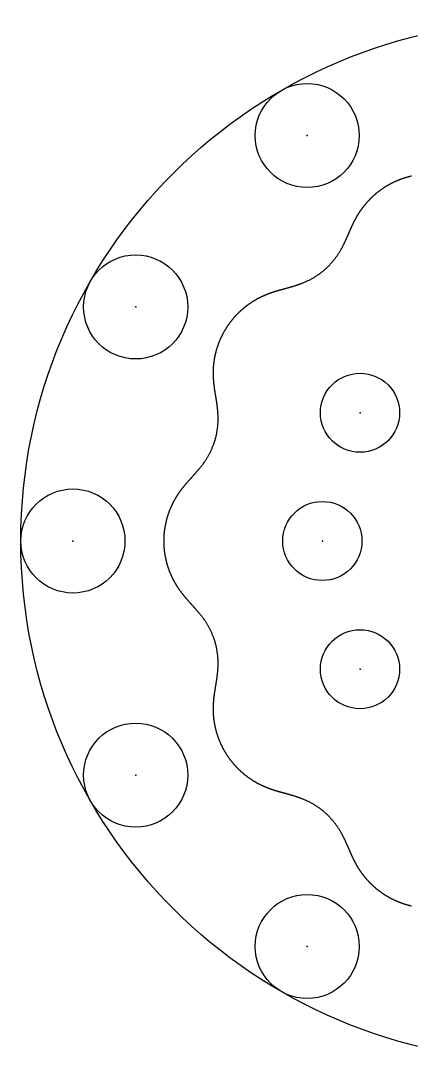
# Model space of a CAD drawing. Header units: metres. Extents: x -88 to 88, y -88 to 88.
# Drawn here: x -87.5 to -21.9, y -87.5 to 87.5 of the extents above; entities that cross this region are included whole.
import ezdxf

# ---------------------------------------------------------------- set-up
doc = ezdxf.new("R2010")
doc.units = ezdxf.units.M

msp = doc.modelspace()

# ---------------------------------------------------------------- linework, layer by layer
at = {"color": 1}
msp.add_lwpolyline([(-21.87, -61.42), (-21.93, -61.4), (-22, -61.38), (-22.07, -61.37), (-22.14, -61.35), (-22.2, -61.33), (-22.27, -61.32), (-22.34, -61.3), (-22.41, -61.28), (-22.47, -61.26), (-22.54, -61.24), (-22.61, -61.22), (-22.67, -61.2), (-22.74, -61.18), (-22.81, -61.16), (-22.88, -61.14), (-22.94, -61.12), (-23.01, -61.1), (-23.08, -61.08), (-23.14, -61.06), (-23.21, -61.03), (-23.28, -61.01), (-23.34, -60.99), (-23.41, -60.96), (-23.48, -60.94), (-23.54, -60.92), (-23.61, -60.89), (-23.68, -60.87), (-23.74, -60.84), (-23.81, -60.82), (-23.87, -60.79), (-23.94, -60.76), (-24, -60.74), (-24.07, -60.71), (-24.14, -60.68), (-24.2, -60.66), (-24.27, -60.63), (-24.33, -60.6), (-24.4, -60.57), (-24.46, -60.54), (-24.53, -60.51), (-24.59, -60.48), (-24.66, -60.45), (-24.72, -60.42), (-24.78, -60.39), (-24.85, -60.36), (-24.91, -60.33), (-24.97, -60.3), (-25.04, -60.27), (-25.1, -60.24), (-25.16, -60.2), (-25.23, -60.17), (-25.29, -60.14), (-25.35, -60.11), (-25.42, -60.07), (-25.48, -60.04), (-25.54, -60), (-25.6, -59.97), (-25.66, -59.93), (-25.72, -59.9), (-25.79, -59.86), (-25.85, -59.83), (-25.91, -59.79), (-25.97, -59.76), (-26.03, -59.72), (-26.09, -59.68), (-26.15, -59.65), (-26.21, -59.61), (-26.27, -59.57), (-26.33, -59.54), (-26.38, -59.5), (-26.44, -59.46), (-26.5, -59.42), (-26.56, -59.38), (-26.62, -59.34), (-26.67, -59.31), (-26.73, -59.27), (-26.79, -59.23), (-26.85, -59.19), (-26.9, -59.15), (-26.96, -59.11), (-27.01, -59.07), (-27.07, -59.03), (-27.13, -58.98), (-27.18, -58.94), (-27.24, -58.9), (-27.29, -58.86), (-27.35, -58.82), (-27.4, -58.78), (-27.45, -58.74), (-27.51, -58.69), (-27.56, -58.65), (-27.61, -58.61), (-27.67, -58.57), (-27.72, -58.52), (-27.77, -58.48), (-27.82, -58.44), (-27.87, -58.39), (-27.92, -58.35), (-27.97, -58.3), (-28.03, -58.26), (-28.08, -58.22), (-28.13, -58.17), (-28.17, -58.13), (-28.22, -58.08), (-28.27, -58.04), (-28.32, -57.99), (-28.37, -57.95), (-28.42, -57.9), (-28.47, -57.86), (-28.51, -57.81), (-28.56, -57.77), (-28.61, -57.72), (-28.65, -57.68), (-28.7, -57.63), (-28.75, -57.59), (-28.79, -57.54), (-28.84, -57.49), (-28.88, -57.45), (-28.93, -57.4), (-28.97, -57.35), (-29.01, -57.31), (-29.06, -57.26), (-29.1, -57.22), (-29.14, -57.17), (-29.19, -57.12), (-29.23, -57.07), (-29.27, -57.03), (-29.31, -56.98), (-29.35, -56.93), (-29.39, -56.89), (-29.43, -56.84), (-29.48, -56.79), (-29.52, -56.75), (-29.55, -56.7), (-29.59, -56.65), (-29.63, -56.6), (-29.67, -56.56), (-29.71, -56.51), (-29.75, -56.46), (-29.79, -56.41), (-29.82, -56.37), (-29.86, -56.32), (-29.9, -56.27), (-29.94, -56.22), (-29.97, -56.18), (-30.01, -56.13), (-30.04, -56.08), (-30.08, -56.03), (-30.11, -55.99), (-30.15, -55.94), (-30.18, -55.89), (-30.22, -55.84), (-30.25, -55.8), (-30.28, -55.75), (-30.32, -55.7), (-30.35, -55.65), (-30.38, -55.6), (-30.42, -55.56), (-30.45, -55.51), (-30.48, -55.46), (-30.51, -55.41), (-30.54, -55.37), (-30.58, -55.32), (-30.61, -55.27), (-30.64, -55.22), (-30.67, -55.18), (-30.7, -55.13), (-30.73, -55.08), (-30.76, -55.03), (-30.79, -54.99), (-30.82, -54.94), (-30.84, -54.89), (-30.87, -54.84), (-30.9, -54.8), (-30.93, -54.75), (-30.96, -54.7), (-30.98, -54.65), (-31.01, -54.61), (-31.04, -54.56), (-31.07, -54.51), (-31.09, -54.46), (-31.12, -54.42), (-31.15, -54.37), (-31.17, -54.32), (-31.2, -54.27), (-31.22, -54.23), (-31.25, -54.18), (-31.28, -54.13), (-31.3, -54.09), (-31.33, -54.04), (-31.35, -53.99), (-31.38, -53.94), (-31.4, -53.9), (-31.42, -53.85), (-31.45, -53.8), (-31.47, -53.75), (-31.5, -53.7), (-31.52, -53.66), (-31.54, -53.61), (-31.57, -53.56), (-31.59, -53.51), (-31.62, -53.47), (-31.64, -53.42), (-31.66, -53.37), (-31.69, -53.32), (-31.71, -53.27), (-31.73, -53.23), (-31.75, -53.18), (-31.78, -53.13), (-31.8, -53.08), (-31.82, -53.03), (-31.84, -52.98), (-31.87, -52.93), (-31.89, -52.88), (-31.91, -52.83), (-31.93, -52.78), (-31.96, -52.74), (-31.98, -52.69), (-32, -52.64), (-32.02, -52.59), (-32.05, -52.53), (-32.07, -52.48), (-32.09, -52.43), (-32.11, -52.38), (-32.14, -52.33), (-32.16, -52.28), (-32.18, -52.23), (-32.2, -52.17), (-32.23, -52.12), (-32.25, -52.07), (-32.27, -52.02), (-32.3, -51.96), (-32.32, -51.91), (-32.34, -51.85), (-32.37, -51.8), (-32.39, -51.74), (-32.42, -51.69), (-32.44, -51.63), (-32.46, -51.58), (-32.49, -51.52), (-32.51, -51.46), (-32.54, -51.4), (-32.56, -51.35), (-32.59, -51.29), (-32.62, -51.23), (-32.64, -51.17), (-32.67, -51.11), (-32.7, -51.05), (-32.72, -50.99), (-32.75, -50.92), (-32.78, -50.86), (-32.81, -50.8), (-32.84, -50.73), (-32.87, -50.67), (-32.9, -50.6), (-32.93, -50.54), (-32.96, -50.47), (-32.99, -50.4), (-33.02, -50.33), (-33.06, -50.26), (-33.09, -50.19), (-33.12, -50.12), (-33.16, -50.05), (-33.2, -49.98), (-33.23, -49.9), (-33.27, -49.83), (-33.31, -49.75), (-33.35, -49.68), (-33.39, -49.6), (-33.43, -49.52), (-33.47, -49.44), (-33.51, -49.36), (-33.56, -49.28), (-33.6, -49.2), (-33.65, -49.12), (-33.69, -49.04), (-33.74, -48.95), (-33.79, -48.87), (-33.84, -48.78), (-33.9, -48.69), (-33.95, -48.61), (-34, -48.52), (-34.06, -48.43), (-34.12, -48.34), (-34.18, -48.25), (-34.24, -48.16), (-34.3, -48.07), (-34.36, -47.97), (-34.43, -47.88), (-34.49, -47.79), (-34.56, -47.69), (-34.63, -47.6), (-34.7, -47.5), (-34.77, -47.41), (-34.85, -47.31), (-34.92, -47.22), (-35, -47.12), (-35.08, -47.03), (-35.16, -46.93), (-35.24, -46.84), (-35.33, -46.74), (-35.41, -46.65), (-35.5, -46.55), (-35.59, -46.46), (-35.68, -46.36), (-35.77, -46.27), (-35.86, -46.18), (-35.96, -46.08), (-36.05, -45.99), (-36.15, -45.9), (-36.25, -45.81), (-36.35, -45.72), (-36.45, -45.63), (-36.55, -45.55), (-36.65, -45.46), (-36.75, -45.38), (-36.85, -45.3), (-36.96, -45.21), (-37.06, -45.13), (-37.17, -45.05), (-37.27, -44.98), (-37.38, -44.9), (-37.49, -44.83), (-37.59, -44.75), (-37.7, -44.68), (-37.8, -44.61), (-37.91, -44.54), (-38.02, -44.48), (-38.12, -44.41), (-38.23, -44.35), (-38.33, -44.29), (-38.44, -44.22), (-38.54, -44.17), (-38.65, -44.11), (-38.75, -44.05), (-38.85, -44), (-38.96, -43.95), (-39.06, -43.89), (-39.16, -43.84), (-39.26, -43.8), (-39.36, -43.75), (-39.46, -43.7), (-39.55, -43.66), (-39.65, -43.61), (-39.74, -43.57), (-39.84, -43.53), (-39.93, -43.49), (-40.03, -43.45), (-40.12, -43.42), (-40.21, -43.38), (-40.3, -43.35), (-40.38, -43.31), (-40.47, -43.28), (-40.56, -43.25), (-40.64, -43.21), (-40.73, -43.18), (-40.81, -43.15), (-40.89, -43.13), (-40.97, -43.1), (-41.05, -43.07), (-41.13, -43.04), (-41.21, -43.02), (-41.29, -42.99), (-41.37, -42.97), (-41.44, -42.94), (-41.52, -42.92), (-41.59, -42.9), (-41.66, -42.87), (-41.73, -42.85), (-41.81, -42.83), (-41.88, -42.81), (-41.95, -42.79), (-42.01, -42.77), (-42.08, -42.75), (-42.15, -42.73), (-42.22, -42.71), (-42.28, -42.69), (-42.35, -42.67), (-42.41, -42.66), (-42.48, -42.64), (-42.54, -42.62), (-42.6, -42.6), (-42.66, -42.58), (-42.72, -42.57), (-42.79, -42.55), (-42.85, -42.53), (-42.91, -42.52), (-42.97, -42.5), (-43.02, -42.49), (-43.08, -42.47), (-43.14, -42.45), (-43.2, -42.44), (-43.26, -42.42), (-43.31, -42.41), (-43.37, -42.39), (-43.42, -42.38), (-43.48, -42.36), (-43.54, -42.35), (-43.59, -42.33), (-43.65, -42.32), (-43.7, -42.3), (-43.75, -42.29), (-43.81, -42.27), (-43.86, -42.26), (-43.92, -42.24), (-43.97, -42.23), (-44.02, -42.21), (-44.07, -42.2), (-44.13, -42.18), (-44.18, -42.17), (-44.23, -42.15), (-44.28, -42.14), (-44.34, -42.12), (-44.39, -42.1), (-44.44, -42.09), (-44.49, -42.07), (-44.54, -42.06), (-44.59, -42.04), (-44.64, -42.03), (-44.7, -42.01), (-44.75, -42), (-44.8, -41.98), (-44.85, -41.96), (-44.9, -41.95), (-44.95, -41.93), (-45, -41.91), (-45.05, -41.9), (-45.1, -41.88), (-45.15, -41.86), (-45.2, -41.85), (-45.25, -41.83), (-45.3, -41.81), (-45.35, -41.8), (-45.41, -41.78), (-45.46, -41.76), (-45.51, -41.74), (-45.56, -41.72), (-45.61, -41.71), (-45.66, -41.69), (-45.71, -41.67), (-45.76, -41.65), (-45.81, -41.63), (-45.86, -41.61), (-45.91, -41.59), (-45.96, -41.57), (-46.01, -41.55), (-46.06, -41.53), (-46.11, -41.51), (-46.16, -41.49), (-46.22, -41.47), (-46.27, -41.45), (-46.32, -41.43), (-46.37, -41.41), (-46.42, -41.39), (-46.47, -41.37), (-46.52, -41.34), (-46.57, -41.32), (-46.62, -41.3), (-46.68, -41.28), (-46.73, -41.25), (-46.78, -41.23), (-46.83, -41.21), (-46.88, -41.18), (-46.93, -41.16), (-46.98, -41.14), (-47.04, -41.11), (-47.09, -41.09), (-47.14, -41.06), (-47.19, -41.04), (-47.24, -41.01), (-47.29, -40.98), (-47.35, -40.96), (-47.4, -40.93), (-47.45, -40.9), (-47.5, -40.88), (-47.55, -40.85), (-47.61, -40.82), (-47.66, -40.79), (-47.71, -40.77), (-47.76, -40.74), (-47.82, -40.71), (-47.87, -40.68), (-47.92, -40.65), (-47.97, -40.62), (-48.02, -40.59), (-48.08, -40.56), (-48.13, -40.53), (-48.18, -40.5), (-48.23, -40.47), (-48.29, -40.44), (-48.34, -40.4), (-48.39, -40.37), (-48.44, -40.34), (-48.5, -40.31), (-48.55, -40.27), (-48.6, -40.24), (-48.65, -40.21), (-48.71, -40.17), (-48.76, -40.14), (-48.81, -40.1), (-48.86, -40.07), (-48.92, -40.03), (-48.97, -40), (-49.02, -39.96), (-49.07, -39.92), (-49.12, -39.89), (-49.18, -39.85), (-49.23, -39.81), (-49.28, -39.78), (-49.33, -39.74), (-49.38, -39.7), (-49.44, -39.66), (-49.49, -39.62), (-49.54, -39.58), (-49.59, -39.54), (-49.64, -39.5), (-49.7, -39.46), (-49.75, -39.42), (-49.8, -39.38), (-49.85, -39.34), (-49.9, -39.3), (-49.95, -39.26), (-50, -39.21), (-50.05, -39.17), (-50.11, -39.13), (-50.16, -39.08), (-50.21, -39.04), (-50.26, -39), (-50.31, -38.95), (-50.36, -38.91), (-50.41, -38.86), (-50.46, -38.82), (-50.51, -38.77), (-50.56, -38.73), (-50.61, -38.68), (-50.66, -38.63), (-50.71, -38.59), (-50.76, -38.54), (-50.81, -38.49), (-50.86, -38.44), (-50.9, -38.4), (-50.95, -38.35), (-51, -38.3), (-51.05, -38.25), (-51.1, -38.2), (-51.15, -38.15), (-51.19, -38.1), (-51.24, -38.05), (-51.29, -38), (-51.34, -37.95), (-51.38, -37.9), (-51.43, -37.85), (-51.48, -37.8), (-51.52, -37.74), (-51.57, -37.69), (-51.62, -37.64), (-51.66, -37.59), (-51.71, -37.53), (-51.75, -37.48), (-51.8, -37.43), (-51.84, -37.37), (-51.89, -37.32), (-51.93, -37.26), (-51.98, -37.21), (-52.02, -37.15), (-52.06, -37.1), (-52.11, -37.04), (-52.15, -36.99), (-52.19, -36.93), (-52.24, -36.88), (-52.28, -36.82), (-52.32, -36.76), (-52.36, -36.71), (-52.41, -36.65), (-52.45, -36.59), (-52.49, -36.53), (-52.53, -36.48), (-52.57, -36.42), (-52.61, -36.36), (-52.65, -36.3), (-52.69, -36.24), (-52.73, -36.18), (-52.77, -36.12), (-52.81, -36.06), (-52.85, -36.01), (-52.89, -35.95), (-52.93, -35.89), (-52.96, -35.83), (-53, -35.77), (-53.04, -35.71), (-53.07, -35.64), (-53.11, -35.58), (-53.15, -35.52), (-53.18, -35.46), (-53.22, -35.4), (-53.25, -35.34), (-53.29, -35.28), (-53.32, -35.22), (-53.36, -35.15), (-53.39, -35.09), (-53.43, -35.03), (-53.46, -34.97), (-53.49, -34.91), (-53.53, -34.84), (-53.56, -34.78), (-53.59, -34.72), (-53.62, -34.65), (-53.65, -34.59), (-53.69, -34.53), (-53.72, -34.47), (-53.75, -34.4), (-53.78, -34.34), (-53.81, -34.28), (-53.84, -34.21), (-53.87, -34.15), (-53.89, -34.08), (-53.92, -34.02), (-53.95, -33.96), (-53.98, -33.89), (-54.01, -33.83), (-54.03, -33.77), (-54.06, -33.7), (-54.09, -33.64), (-54.11, -33.57), (-54.14, -33.51), (-54.16, -33.44), (-54.19, -33.38), (-54.21, -33.32), (-54.24, -33.25), (-54.26, -33.19), (-54.29, -33.12), (-54.31, -33.06), (-54.33, -32.99), (-54.35, -32.93), (-54.38, -32.86), (-54.4, -32.8), (-54.42, -32.74), (-54.44, -32.67), (-54.46, -32.61), (-54.48, -32.54), (-54.5, -32.48), (-54.52, -32.41), (-54.54, -32.35), (-54.56, -32.29), (-54.58, -32.22), (-54.6, -32.16), (-54.62, -32.09), (-54.64, -32.03), (-54.65, -31.96), (-54.67, -31.9), (-54.69, -31.84), (-54.7, -31.77), (-54.72, -31.71), (-54.74, -31.64), (-54.75, -31.58), (-54.77, -31.52), (-54.78, -31.45), (-54.8, -31.39), (-54.81, -31.33), (-54.82, -31.26), (-54.84, -31.2), (-54.85, -31.14), (-54.86, -31.07), (-54.88, -31.01), (-54.89, -30.95), (-54.9, -30.88), (-54.91, -30.82), (-54.92, -30.76), (-54.93, -30.7), (-54.94, -30.63), (-54.95, -30.57), (-54.96, -30.51), (-54.97, -30.45), (-54.98, -30.39), (-54.99, -30.32), (-55, -30.26), (-55.01, -30.2), (-55.02, -30.14), (-55.03, -30.08), (-55.03, -30.02), (-55.04, -29.96), (-55.05, -29.9), (-55.06, -29.83), (-55.06, -29.77), (-55.07, -29.71), (-55.07, -29.65), (-55.08, -29.59), (-55.09, -29.53), (-55.09, -29.47), (-55.1, -29.41), (-55.1, -29.35), (-55.1, -29.29), (-55.11, -29.24), (-55.11, -29.18), (-55.12, -29.12), (-55.12, -29.06), (-55.12, -29), (-55.13, -28.94), (-55.13, -28.88), (-55.13, -28.82), (-55.13, -28.77), (-55.13, -28.71), (-55.14, -28.65), (-55.14, -28.59), (-55.14, -28.54), (-55.14, -28.48), (-55.14, -28.42), (-55.14, -28.36), (-55.14, -28.31), (-55.14, -28.25), (-55.14, -28.19), (-55.14, -28.14), (-55.14, -28.08), (-55.14, -28.03), (-55.14, -27.97), (-55.14, -27.91), (-55.14, -27.86), (-55.14, -27.8), (-55.13, -27.75), (-55.13, -27.69), (-55.13, -27.64), (-55.13, -27.58), (-55.12, -27.53), (-55.12, -27.47), (-55.12, -27.42), (-55.12, -27.36), (-55.11, -27.31), (-55.11, -27.26), (-55.11, -27.2), (-55.1, -27.15), (-55.1, -27.09), (-55.09, -27.04), (-55.09, -26.99), (-55.09, -26.93), (-55.08, -26.88), (-55.08, -26.83), (-55.07, -26.77), (-55.07, -26.72), (-55.06, -26.67), (-55.06, -26.61), (-55.05, -26.56), (-55.05, -26.51), (-55.04, -26.45), (-55.04, -26.4), (-55.03, -26.35), (-55.02, -26.3), (-55.02, -26.24), (-55.01, -26.19), (-55, -26.14), (-55, -26.08), (-54.99, -26.03), (-54.98, -25.98), (-54.98, -25.92), (-54.97, -25.87), (-54.96, -25.82), (-54.96, -25.76), (-54.95, -25.71), (-54.94, -25.66), (-54.93, -25.6), (-54.93, -25.55), (-54.92, -25.5), (-54.91, -25.44), (-54.9, -25.39), (-54.89, -25.34), (-54.89, -25.28), (-54.88, -25.23), (-54.87, -25.17), (-54.86, -25.12), (-54.85, -25.06), (-54.84, -25.01), (-54.83, -24.95), (-54.82, -24.89), (-54.82, -24.84), (-54.81, -24.78), (-54.8, -24.73), (-54.79, -24.67), (-54.78, -24.61), (-54.77, -24.55), (-54.76, -24.49), (-54.75, -24.44), (-54.74, -24.38), (-54.73, -24.32), (-54.72, -24.26), (-54.71, -24.2), (-54.7, -24.14), (-54.69, -24.07), (-54.68, -24.01), (-54.67, -23.95), (-54.66, -23.89), (-54.65, -23.82), (-54.64, -23.76), (-54.63, -23.69), (-54.62, -23.63), (-54.61, -23.56), (-54.6, -23.49), (-54.59, -23.43), (-54.58, -23.36), (-54.57, -23.29), (-54.56, -23.22), (-54.55, -23.15), (-54.54, -23.07), (-54.53, -23), (-54.52, -22.93), (-54.51, -22.85), (-54.5, -22.78), (-54.49, -22.7), (-54.48, -22.62), (-54.47, -22.54), (-54.46, -22.46), (-54.45, -22.38), (-54.44, -22.3), (-54.43, -22.21), (-54.43, -22.13), (-54.42, -22.04), (-54.41, -21.96), (-54.4, -21.87), (-54.4, -21.78), (-54.39, -21.69), (-54.38, -21.59), (-54.38, -21.5), (-54.37, -21.41), (-54.37, -21.31), (-54.36, -21.21), (-54.36, -21.11), (-54.35, -21.01), (-54.35, -20.91), (-54.35, -20.81), (-54.35, -20.7), (-54.35, -20.59), (-54.35, -20.49), (-54.35, -20.38), (-54.35, -20.27), (-54.35, -20.16), (-54.36, -20.04), (-54.36, -19.93), (-54.37, -19.81), (-54.38, -19.7), (-54.39, -19.58), (-54.39, -19.46), (-54.41, -19.34), (-54.42, -19.22), (-54.43, -19.1), (-54.44, -18.97), (-54.46, -18.85), (-54.48, -18.73), (-54.5, -18.6), (-54.52, -18.47), (-54.54, -18.35), (-54.56, -18.22), (-54.58, -18.09), (-54.61, -17.97), (-54.64, -17.84), (-54.67, -17.71), (-54.7, -17.58), (-54.73, -17.45), (-54.76, -17.32), (-54.8, -17.19), (-54.83, -17.07), (-54.87, -16.94), (-54.91, -16.81), (-54.95, -16.69), (-54.99, -16.56), (-55.03, -16.43), (-55.08, -16.31), (-55.12, -16.19), (-55.17, -16.06), (-55.22, -15.94), (-55.27, -15.82), (-55.32, -15.7), (-55.37, -15.58), (-55.42, -15.47), (-55.47, -15.35), (-55.52, -15.24), (-55.58, -15.13), (-55.63, -15.01), (-55.69, -14.9), (-55.74, -14.8), (-55.8, -14.69), (-55.85, -14.58), (-55.91, -14.48), (-55.97, -14.38), (-56.02, -14.28), (-56.08, -14.18), (-56.14, -14.08), (-56.2, -13.99), (-56.26, -13.89), (-56.31, -13.8), (-56.37, -13.71), (-56.43, -13.62), (-56.49, -13.54), (-56.54, -13.45), (-56.6, -13.37), (-56.66, -13.28), (-56.72, -13.2), (-56.77, -13.12), (-56.83, -13.04), (-56.88, -12.97), (-56.94, -12.89), (-57, -12.82), (-57.05, -12.74), (-57.1, -12.67), (-57.16, -12.6), (-57.21, -12.53), (-57.27, -12.46), (-57.32, -12.4), (-57.37, -12.33), (-57.42, -12.27), (-57.47, -12.2), (-57.53, -12.14), (-57.58, -12.08), (-57.63, -12.02), (-57.68, -11.96), (-57.73, -11.9), (-57.77, -11.84), (-57.82, -11.79), (-57.87, -11.73), (-57.92, -11.68), (-57.96, -11.62), (-58.01, -11.57), (-58.06, -11.51), (-58.1, -11.46), (-58.15, -11.41), (-58.19, -11.36), (-58.24, -11.31), (-58.28, -11.26), (-58.33, -11.21), (-58.37, -11.16), (-58.41, -11.11), (-58.46, -11.07), (-58.5, -11.02), (-58.54, -10.97), (-58.58, -10.93), (-58.62, -10.88), (-58.66, -10.83), (-58.7, -10.79), (-58.74, -10.74), (-58.78, -10.7), (-58.82, -10.66), (-58.86, -10.61), (-58.9, -10.57), (-58.94, -10.53), (-58.98, -10.48), (-59.02, -10.44), (-59.06, -10.4), (-59.1, -10.36), (-59.13, -10.31), (-59.17, -10.27), (-59.21, -10.23), (-59.25, -10.19), (-59.28, -10.15), (-59.32, -10.1), (-59.36, -10.06), (-59.39, -10.02), (-59.43, -9.98), (-59.46, -9.94), (-59.5, -9.9), (-59.53, -9.86), (-59.57, -9.82), (-59.61, -9.78), (-59.64, -9.73), (-59.68, -9.69), (-59.71, -9.65), (-59.75, -9.61), (-59.78, -9.57), (-59.81, -9.53), (-59.85, -9.49), (-59.88, -9.45), (-59.92, -9.41), (-59.95, -9.37), (-59.99, -9.33), (-60.02, -9.28), (-60.05, -9.24), (-60.09, -9.2), (-60.12, -9.16), (-60.15, -9.12), (-60.19, -9.08), (-60.22, -9.04), (-60.25, -8.99), (-60.29, -8.95), (-60.32, -8.91), (-60.35, -8.87), (-60.39, -8.82), (-60.42, -8.78), (-60.45, -8.74), (-60.48, -8.7), (-60.52, -8.65), (-60.55, -8.61), (-60.58, -8.57), (-60.61, -8.52), (-60.64, -8.48), (-60.68, -8.43), (-60.71, -8.39), (-60.74, -8.35), (-60.77, -8.3), (-60.8, -8.26), (-60.84, -8.21), (-60.87, -8.17), (-60.9, -8.12), (-60.93, -8.08), (-60.96, -8.03), (-60.99, -7.98), (-61.02, -7.94), (-61.05, -7.89), (-61.08, -7.84), (-61.12, -7.8), (-61.15, -7.75), (-61.18, -7.7), (-61.21, -7.65), (-61.24, -7.61), (-61.27, -7.56), (-61.3, -7.51), (-61.33, -7.46), (-61.36, -7.41), (-61.39, -7.36), (-61.42, -7.31), (-61.45, -7.26), (-61.48, -7.21), (-61.51, -7.16), (-61.54, -7.11), (-61.57, -7.06), (-61.59, -7.01), (-61.62, -6.96), (-61.65, -6.91), (-61.68, -6.86), (-61.71, -6.8), (-61.74, -6.75), (-61.77, -6.7), (-61.79, -6.65), (-61.82, -6.59), (-61.85, -6.54), (-61.88, -6.49), (-61.91, -6.43), (-61.93, -6.38), (-61.96, -6.32), (-61.99, -6.27), (-62.01, -6.21), (-62.04, -6.16), (-62.07, -6.1), (-62.09, -6.05), (-62.12, -5.99), (-62.15, -5.93), (-62.17, -5.88), (-62.2, -5.82), (-62.22, -5.76), (-62.25, -5.71), (-62.27, -5.65), (-62.3, -5.59), (-62.32, -5.53), (-62.35, -5.47), (-62.37, -5.41), (-62.4, -5.36), (-62.42, -5.3), (-62.44, -5.24), (-62.47, -5.18), (-62.49, -5.12), (-62.51, -5.06), (-62.54, -5), (-62.56, -4.94), (-62.58, -4.87), (-62.6, -4.81), (-62.63, -4.75), (-62.65, -4.69), (-62.67, -4.63), (-62.69, -4.57), (-62.71, -4.5), (-62.73, -4.44), (-62.75, -4.38), (-62.77, -4.31), (-62.79, -4.25), (-62.81, -4.19), (-62.83, -4.12), (-62.85, -4.06), (-62.87, -3.99), (-62.89, -3.93), (-62.91, -3.87), (-62.92, -3.8), (-62.94, -3.74), (-62.96, -3.67), (-62.98, -3.6), (-62.99, -3.54), (-63.01, -3.47), (-63.03, -3.41), (-63.04, -3.34), (-63.06, -3.27), (-63.07, -3.21), (-63.09, -3.14), (-63.1, -3.07), (-63.12, -3.01), (-63.13, -2.94), (-63.15, -2.87), (-63.16, -2.8), (-63.17, -2.74), (-63.19, -2.67), (-63.2, -2.6), (-63.21, -2.53), (-63.22, -2.46), (-63.24, -2.39), (-63.25, -2.33), (-63.26, -2.26), (-63.27, -2.19), (-63.28, -2.12), (-63.29, -2.05), (-63.3, -1.98), (-63.31, -1.91), (-63.32, -1.84), (-63.33, -1.77), (-63.34, -1.7), (-63.34, -1.63), (-63.35, -1.56), (-63.36, -1.49), (-63.37, -1.42), (-63.37, -1.35), (-63.38, -1.28), (-63.39, -1.21), (-63.39, -1.14), (-63.4, -1.07), (-63.4, -1), (-63.41, -0.93), (-63.41, -0.86), (-63.42, -0.79), (-63.42, -0.72), (-63.42, -0.65), (-63.43, -0.58), (-63.43, -0.51), (-63.43, -0.43), (-63.43, -0.36), (-63.43, -0.29), (-63.44, -0.22), (-63.44, -0.15), (-63.44, -0.08), (-63.44, -0.01), (-63.44, 0.08), (-63.44, 0.15), (-63.44, 0.22), (-63.43, 0.29), (-63.43, 0.36), (-63.43, 0.43), (-63.43, 0.51), (-63.43, 0.58), (-63.42, 0.65), (-63.42, 0.72), (-63.42, 0.79), (-63.41, 0.86), (-63.41, 0.93), (-63.4, 1), (-63.4, 1.07), (-63.39, 1.14), (-63.39, 1.21), (-63.38, 1.28), (-63.37, 1.35), (-63.37, 1.42), (-63.36, 1.49), (-63.35, 1.56), (-63.34, 1.63), (-63.34, 1.7), (-63.33, 1.77), (-63.32, 1.84), (-63.31, 1.91), (-63.3, 1.98), (-63.29, 2.05), (-63.28, 2.12), (-63.27, 2.19), (-63.26, 2.26), (-63.25, 2.33), (-63.24, 2.39), (-63.22, 2.46), (-63.21, 2.53), (-63.2, 2.6), (-63.19, 2.67), (-63.17, 2.74), (-63.16, 2.8), (-63.15, 2.87), (-63.13, 2.94), (-63.12, 3.01), (-63.1, 3.07), (-63.09, 3.14), (-63.07, 3.21), (-63.06, 3.27), (-63.04, 3.34), (-63.03, 3.41), (-63.01, 3.47), (-62.99, 3.54), (-62.98, 3.6), (-62.96, 3.67), (-62.94, 3.74), (-62.92, 3.8), (-62.91, 3.87), (-62.89, 3.93), (-62.87, 3.99), (-62.85, 4.06), (-62.83, 4.12), (-62.81, 4.19), (-62.79, 4.25), (-62.77, 4.31), (-62.75, 4.38), (-62.73, 4.44), (-62.71, 4.5), (-62.69, 4.57), (-62.67, 4.63), (-62.65, 4.69), (-62.63, 4.75), (-62.6, 4.81), (-62.58, 4.87), (-62.56, 4.94), (-62.54, 5), (-62.51, 5.06), (-62.49, 5.12), (-62.47, 5.18), (-62.44, 5.24), (-62.42, 5.3), (-62.4, 5.36), (-62.37, 5.41), (-62.35, 5.47), (-62.32, 5.53), (-62.3, 5.59), (-62.27, 5.65), (-62.25, 5.71), (-62.22, 5.76), (-62.2, 5.82), (-62.17, 5.88), (-62.15, 5.93), (-62.12, 5.99), (-62.09, 6.05), (-62.07, 6.1), (-62.04, 6.16), (-62.01, 6.21), (-61.99, 6.27), (-61.96, 6.32), (-61.93, 6.38), (-61.91, 6.43), (-61.88, 6.49), (-61.85, 6.54), (-61.82, 6.59), (-61.79, 6.65), (-61.77, 6.7), (-61.74, 6.75), (-61.71, 6.8), (-61.68, 6.86), (-61.65, 6.91), (-61.62, 6.96), (-61.59, 7.01), (-61.57, 7.06), (-61.54, 7.11), (-61.51, 7.16), (-61.48, 7.21), (-61.45, 7.26), (-61.42, 7.31), (-61.39, 7.36), (-61.36, 7.41), (-61.33, 7.46), (-61.3, 7.51), (-61.27, 7.56), (-61.24, 7.61), (-61.21, 7.65), (-61.18, 7.7), (-61.15, 7.75), (-61.12, 7.8), (-61.08, 7.84), (-61.05, 7.89), (-61.02, 7.94), (-60.99, 7.98), (-60.96, 8.03), (-60.93, 8.08), (-60.9, 8.12), (-60.87, 8.17), (-60.84, 8.21), (-60.8, 8.26), (-60.77, 8.3), (-60.74, 8.35), (-60.71, 8.39), (-60.68, 8.43), (-60.64, 8.48), (-60.61, 8.52), (-60.58, 8.57), (-60.55, 8.61), (-60.52, 8.65), (-60.48, 8.7), (-60.45, 8.74), (-60.42, 8.78), (-60.39, 8.82), (-60.35, 8.87), (-60.32, 8.91), (-60.29, 8.95), (-60.25, 8.99), (-60.22, 9.04), (-60.19, 9.08), (-60.15, 9.12), (-60.12, 9.16), (-60.09, 9.2), (-60.05, 9.24), (-60.02, 9.28), (-59.99, 9.33), (-59.95, 9.37), (-59.92, 9.41), (-59.88, 9.45), (-59.85, 9.49), (-59.81, 9.53), (-59.78, 9.57), (-59.75, 9.61), (-59.71, 9.65), (-59.68, 9.69), (-59.64, 9.73), (-59.61, 9.78), (-59.57, 9.82), (-59.53, 9.86), (-59.5, 9.9), (-59.46, 9.94), (-59.43, 9.98), (-59.39, 10.02), (-59.36, 10.06), (-59.32, 10.1), (-59.28, 10.15), (-59.25, 10.19), (-59.21, 10.23), (-59.17, 10.27), (-59.13, 10.31), (-59.1, 10.36), (-59.06, 10.4), (-59.02, 10.44), (-58.98, 10.48), (-58.94, 10.53), (-58.9, 10.57), (-58.86, 10.61), (-58.82, 10.66), (-58.78, 10.7), (-58.74, 10.74), (-58.7, 10.79), (-58.66, 10.83), (-58.62, 10.88), (-58.58, 10.93), (-58.54, 10.97), (-58.5, 11.02), (-58.46, 11.07), (-58.41, 11.11), (-58.37, 11.16), (-58.33, 11.21), (-58.28, 11.26), (-58.24, 11.31), (-58.19, 11.36), (-58.15, 11.41), (-58.1, 11.46), (-58.06, 11.51), (-58.01, 11.57), (-57.96, 11.62), (-57.92, 11.68), (-57.87, 11.73), (-57.82, 11.79), (-57.77, 11.84), (-57.73, 11.9), (-57.68, 11.96), (-57.63, 12.02), (-57.58, 12.08), (-57.53, 12.14), (-57.47, 12.2), (-57.42, 12.27), (-57.37, 12.33), (-57.32, 12.4), (-57.27, 12.46), (-57.21, 12.53), (-57.16, 12.6), (-57.1, 12.67), (-57.05, 12.74), (-57, 12.82), (-56.94, 12.89), (-56.88, 12.97), (-56.83, 13.04), (-56.77, 13.12), (-56.72, 13.2), (-56.66, 13.28), (-56.6, 13.37), (-56.54, 13.45), (-56.49, 13.54), (-56.43, 13.62), (-56.37, 13.71), (-56.31, 13.8), (-56.26, 13.89), (-56.2, 13.99), (-56.14, 14.08), (-56.08, 14.18), (-56.02, 14.28), (-55.97, 14.38), (-55.91, 14.48), (-55.85, 14.58), (-55.8, 14.69), (-55.74, 14.8), (-55.69, 14.9), (-55.63, 15.01), (-55.58, 15.13), (-55.52, 15.24), (-55.47, 15.35), (-55.42, 15.47), (-55.37, 15.58), (-55.32, 15.7), (-55.27, 15.82), (-55.22, 15.94), (-55.17, 16.06), (-55.12, 16.19), (-55.08, 16.31), (-55.03, 16.43), (-54.99, 16.56), (-54.95, 16.69), (-54.91, 16.81), (-54.87, 16.94), (-54.83, 17.07), (-54.8, 17.19), (-54.76, 17.32), (-54.73, 17.45), (-54.7, 17.58), (-54.67, 17.71), (-54.64, 17.84), (-54.61, 17.97), (-54.58, 18.09), (-54.56, 18.22), (-54.54, 18.35), (-54.52, 18.47), (-54.5, 18.6), (-54.48, 18.73), (-54.46, 18.85), (-54.44, 18.97), (-54.43, 19.1), (-54.42, 19.22), (-54.41, 19.34), (-54.39, 19.46), (-54.39, 19.58), (-54.38, 19.7), (-54.37, 19.81), (-54.36, 19.93), (-54.36, 20.04), (-54.35, 20.16), (-54.35, 20.27), (-54.35, 20.38), (-54.35, 20.49), (-54.35, 20.59), (-54.35, 20.7), (-54.35, 20.81), (-54.35, 20.91), (-54.35, 21.01), (-54.36, 21.11), (-54.36, 21.21), (-54.37, 21.31), (-54.37, 21.41), (-54.38, 21.5), (-54.38, 21.59), (-54.39, 21.69), (-54.4, 21.78), (-54.4, 21.87), (-54.41, 21.96), (-54.42, 22.04), (-54.43, 22.13), (-54.43, 22.21), (-54.44, 22.3), (-54.45, 22.38), (-54.46, 22.46), (-54.47, 22.54), (-54.48, 22.62), (-54.49, 22.7), (-54.5, 22.78), (-54.51, 22.85), (-54.52, 22.93), (-54.53, 23), (-54.54, 23.07), (-54.55, 23.15), (-54.56, 23.22), (-54.57, 23.29), (-54.58, 23.36), (-54.59, 23.43), (-54.6, 23.49), (-54.61, 23.56), (-54.62, 23.63), (-54.63, 23.69), (-54.64, 23.76), (-54.65, 23.82), (-54.66, 23.89), (-54.67, 23.95), (-54.68, 24.01), (-54.69, 24.07), (-54.7, 24.14), (-54.71, 24.2), (-54.72, 24.26), (-54.73, 24.32), (-54.74, 24.38), (-54.75, 24.44), (-54.76, 24.49), (-54.77, 24.55), (-54.78, 24.61), (-54.79, 24.67), (-54.8, 24.73), (-54.81, 24.78), (-54.82, 24.84), (-54.82, 24.89), (-54.83, 24.95), (-54.84, 25.01), (-54.85, 25.06), (-54.86, 25.12), (-54.87, 25.17), (-54.88, 25.23), (-54.89, 25.28), (-54.89, 25.34), (-54.9, 25.39), (-54.91, 25.44), (-54.92, 25.5), (-54.93, 25.55), (-54.93, 25.6), (-54.94, 25.66), (-54.95, 25.71), (-54.96, 25.76), (-54.96, 25.82), (-54.97, 25.87), (-54.98, 25.92), (-54.98, 25.98), (-54.99, 26.03), (-55, 26.08), (-55, 26.14), (-55.01, 26.19), (-55.02, 26.24), (-55.02, 26.3), (-55.03, 26.35), (-55.04, 26.4), (-55.04, 26.45), (-55.05, 26.51), (-55.05, 26.56), (-55.06, 26.61), (-55.06, 26.67), (-55.07, 26.72), (-55.07, 26.77), (-55.08, 26.83), (-55.08, 26.88), (-55.09, 26.93), (-55.09, 26.99), (-55.09, 27.04), (-55.1, 27.09), (-55.1, 27.15), (-55.11, 27.2), (-55.11, 27.26), (-55.11, 27.31), (-55.12, 27.36), (-55.12, 27.42), (-55.12, 27.47), (-55.12, 27.53), (-55.13, 27.58), (-55.13, 27.64), (-55.13, 27.69), (-55.13, 27.75), (-55.14, 27.8), (-55.14, 27.86), (-55.14, 27.91), (-55.14, 27.97), (-55.14, 28.03), (-55.14, 28.08), (-55.14, 28.14), (-55.14, 28.19), (-55.14, 28.25), (-55.14, 28.31), (-55.14, 28.36), (-55.14, 28.42), (-55.14, 28.48), (-55.14, 28.54), (-55.14, 28.59), (-55.14, 28.65), (-55.13, 28.71), (-55.13, 28.77), (-55.13, 28.82), (-55.13, 28.88), (-55.13, 28.94), (-55.12, 29), (-55.12, 29.06), (-55.12, 29.12), (-55.11, 29.18), (-55.11, 29.24), (-55.1, 29.29), (-55.1, 29.35), (-55.1, 29.41), (-55.09, 29.47), (-55.09, 29.53), (-55.08, 29.59), (-55.07, 29.65), (-55.07, 29.71), (-55.06, 29.77), (-55.06, 29.83), (-55.05, 29.9), (-55.04, 29.96), (-55.03, 30.02), (-55.03, 30.08), (-55.02, 30.14), (-55.01, 30.2), (-55, 30.26), (-54.99, 30.32), (-54.98, 30.39), (-54.97, 30.45), (-54.96, 30.51), (-54.95, 30.57), (-54.94, 30.63), (-54.93, 30.7), (-54.92, 30.76), (-54.91, 30.82), (-54.9, 30.88), (-54.89, 30.95), (-54.88, 31.01), (-54.86, 31.07), (-54.85, 31.14), (-54.84, 31.2), (-54.82, 31.26), (-54.81, 31.33), (-54.8, 31.39), (-54.78, 31.45), (-54.77, 31.52), (-54.75, 31.58), (-54.74, 31.64), (-54.72, 31.71), (-54.7, 31.77), (-54.69, 31.84), (-54.67, 31.9), (-54.65, 31.96), (-54.64, 32.03), (-54.62, 32.09), (-54.6, 32.16), (-54.58, 32.22), (-54.56, 32.29), (-54.54, 32.35), (-54.52, 32.41), (-54.5, 32.48), (-54.48, 32.54), (-54.46, 32.61), (-54.44, 32.67), (-54.42, 32.74), (-54.4, 32.8), (-54.38, 32.86), (-54.35, 32.93), (-54.33, 32.99), (-54.31, 33.06), (-54.29, 33.12), (-54.26, 33.19), (-54.24, 33.25), (-54.21, 33.32), (-54.19, 33.38), (-54.16, 33.44), (-54.14, 33.51), (-54.11, 33.57), (-54.09, 33.64), (-54.06, 33.7), (-54.03, 33.77), (-54.01, 33.83), (-53.98, 33.89), (-53.95, 33.96), (-53.92, 34.02), (-53.89, 34.08), (-53.87, 34.15), (-53.84, 34.21), (-53.81, 34.28), (-53.78, 34.34), (-53.75, 34.4), (-53.72, 34.47), (-53.69, 34.53), (-53.65, 34.59), (-53.62, 34.65), (-53.59, 34.72), (-53.56, 34.78), (-53.53, 34.84), (-53.49, 34.91), (-53.46, 34.97), (-53.43, 35.03), (-53.39, 35.09), (-53.36, 35.15), (-53.32, 35.22), (-53.29, 35.28), (-53.25, 35.34), (-53.22, 35.4), (-53.18, 35.46), (-53.15, 35.52), (-53.11, 35.58), (-53.07, 35.64), (-53.04, 35.71), (-53, 35.77), (-52.96, 35.83), (-52.93, 35.89), (-52.89, 35.95), (-52.85, 36.01), (-52.81, 36.06), (-52.77, 36.12), (-52.73, 36.18), (-52.69, 36.24), (-52.65, 36.3), (-52.61, 36.36), (-52.57, 36.42), (-52.53, 36.48), (-52.49, 36.53), (-52.45, 36.59), (-52.41, 36.65), (-52.36, 36.71), (-52.32, 36.76), (-52.28, 36.82), (-52.24, 36.88), (-52.19, 36.93), (-52.15, 36.99), (-52.11, 37.04), (-52.06, 37.1), (-52.02, 37.15), (-51.98, 37.21), (-51.93, 37.26), (-51.89, 37.32), (-51.84, 37.37), (-51.8, 37.43), (-51.75, 37.48), (-51.71, 37.53), (-51.66, 37.59), (-51.62, 37.64), (-51.57, 37.69), (-51.52, 37.74), (-51.48, 37.8), (-51.43, 37.85), (-51.38, 37.9), (-51.34, 37.95), (-51.29, 38), (-51.24, 38.05), (-51.19, 38.1), (-51.15, 38.15), (-51.1, 38.2), (-51.05, 38.25), (-51, 38.3), (-50.95, 38.35), (-50.9, 38.4), (-50.86, 38.44), (-50.81, 38.49), (-50.76, 38.54), (-50.71, 38.59), (-50.66, 38.63), (-50.61, 38.68), (-50.56, 38.73), (-50.51, 38.77), (-50.46, 38.82), (-50.41, 38.86), (-50.36, 38.91), (-50.31, 38.95), (-50.26, 39), (-50.21, 39.04), (-50.16, 39.08), (-50.11, 39.13), (-50.05, 39.17), (-50, 39.21), (-49.95, 39.26), (-49.9, 39.3), (-49.85, 39.34), (-49.8, 39.38), (-49.75, 39.42), (-49.7, 39.46), (-49.64, 39.5), (-49.59, 39.54), (-49.54, 39.58), (-49.49, 39.62), (-49.44, 39.66), (-49.38, 39.7), (-49.33, 39.74), (-49.28, 39.78), (-49.23, 39.81), (-49.18, 39.85), (-49.12, 39.89), (-49.07, 39.92), (-49.02, 39.96), (-48.97, 40), (-48.92, 40.03), (-48.86, 40.07), (-48.81, 40.1), (-48.76, 40.14), (-48.71, 40.17), (-48.65, 40.21), (-48.6, 40.24), (-48.55, 40.27), (-48.5, 40.31), (-48.44, 40.34), (-48.39, 40.37), (-48.34, 40.4), (-48.29, 40.44), (-48.23, 40.47), (-48.18, 40.5), (-48.13, 40.53), (-48.08, 40.56), (-48.02, 40.59), (-47.97, 40.62), (-47.92, 40.65), (-47.87, 40.68), (-47.82, 40.71), (-47.76, 40.74), (-47.71, 40.77), (-47.66, 40.79), (-47.61, 40.82), (-47.55, 40.85), (-47.5, 40.88), (-47.45, 40.9), (-47.4, 40.93), (-47.35, 40.96), (-47.29, 40.98), (-47.24, 41.01), (-47.19, 41.04), (-47.14, 41.06), (-47.09, 41.09), (-47.04, 41.11), (-46.98, 41.14), (-46.93, 41.16), (-46.88, 41.18), (-46.83, 41.21), (-46.78, 41.23), (-46.73, 41.25), (-46.68, 41.28), (-46.62, 41.3), (-46.57, 41.32), (-46.52, 41.34), (-46.47, 41.37), (-46.42, 41.39), (-46.37, 41.41), (-46.32, 41.43), (-46.27, 41.45), (-46.22, 41.47), (-46.16, 41.49), (-46.11, 41.51), (-46.06, 41.53), (-46.01, 41.55), (-45.96, 41.57), (-45.91, 41.59), (-45.86, 41.61), (-45.81, 41.63), (-45.76, 41.65), (-45.71, 41.67), (-45.66, 41.69), (-45.61, 41.71), (-45.56, 41.72), (-45.51, 41.74), (-45.46, 41.76), (-45.41, 41.78), (-45.35, 41.8), (-45.3, 41.81), (-45.25, 41.83), (-45.2, 41.85), (-45.15, 41.86), (-45.1, 41.88), (-45.05, 41.9), (-45, 41.91), (-44.95, 41.93), (-44.9, 41.95), (-44.85, 41.96), (-44.8, 41.98), (-44.75, 42), (-44.7, 42.01), (-44.64, 42.03), (-44.59, 42.04), (-44.54, 42.06), (-44.49, 42.07), (-44.44, 42.09), (-44.39, 42.1), (-44.34, 42.12), (-44.28, 42.14), (-44.23, 42.15), (-44.18, 42.17), (-44.13, 42.18), (-44.07, 42.2), (-44.02, 42.21), (-43.97, 42.23), (-43.92, 42.24), (-43.86, 42.26), (-43.81, 42.27), (-43.75, 42.29), (-43.7, 42.3), (-43.65, 42.32), (-43.59, 42.33), (-43.54, 42.35), (-43.48, 42.36), (-43.42, 42.38), (-43.37, 42.39), (-43.31, 42.41), (-43.26, 42.42), (-43.2, 42.44), (-43.14, 42.45), (-43.08, 42.47), (-43.02, 42.49), (-42.97, 42.5), (-42.91, 42.52), (-42.85, 42.53), (-42.79, 42.55), (-42.72, 42.57), (-42.66, 42.58), (-42.6, 42.6), (-42.54, 42.62), (-42.48, 42.64), (-42.41, 42.66), (-42.35, 42.67), (-42.28, 42.69), (-42.22, 42.71), (-42.15, 42.73), (-42.08, 42.75), (-42.01, 42.77), (-41.95, 42.79), (-41.88, 42.81), (-41.81, 42.83), (-41.73, 42.85), (-41.66, 42.87), (-41.59, 42.9), (-41.52, 42.92), (-41.44, 42.94), (-41.37, 42.97), (-41.29, 42.99), (-41.21, 43.02), (-41.13, 43.04), (-41.05, 43.07), (-40.97, 43.1), (-40.89, 43.13), (-40.81, 43.15), (-40.73, 43.18), (-40.64, 43.21), (-40.56, 43.25), (-40.47, 43.28), (-40.38, 43.31), (-40.3, 43.35), (-40.21, 43.38), (-40.12, 43.42), (-40.03, 43.45), (-39.93, 43.49), (-39.84, 43.53), (-39.74, 43.57), (-39.65, 43.61), (-39.55, 43.66), (-39.46, 43.7), (-39.36, 43.75), (-39.26, 43.8), (-39.16, 43.84), (-39.06, 43.89), (-38.96, 43.95), (-38.85, 44), (-38.75, 44.05), (-38.65, 44.11), (-38.54, 44.17), (-38.44, 44.22), (-38.33, 44.29), (-38.23, 44.35), (-38.12, 44.41), (-38.02, 44.48), (-37.91, 44.54), (-37.8, 44.61), (-37.7, 44.68), (-37.59, 44.75), (-37.49, 44.83), (-37.38, 44.9), (-37.27, 44.98), (-37.17, 45.05), (-37.06, 45.13), (-36.96, 45.21), (-36.85, 45.3), (-36.75, 45.38), (-36.65, 45.46), (-36.55, 45.55), (-36.45, 45.63), (-36.35, 45.72), (-36.25, 45.81), (-36.15, 45.9), (-36.05, 45.99), (-35.96, 46.08), (-35.86, 46.18), (-35.77, 46.27), (-35.68, 46.36), (-35.59, 46.46), (-35.5, 46.55), (-35.41, 46.65), (-35.33, 46.74), (-35.24, 46.84), (-35.16, 46.93), (-35.08, 47.03), (-35, 47.12), (-34.92, 47.22), (-34.85, 47.31), (-34.77, 47.41), (-34.7, 47.5), (-34.63, 47.6), (-34.56, 47.69), (-34.49, 47.79), (-34.43, 47.88), (-34.36, 47.97), (-34.3, 48.07), (-34.24, 48.16), (-34.18, 48.25), (-34.12, 48.34), (-34.06, 48.43), (-34, 48.52), (-33.95, 48.61), (-33.9, 48.69), (-33.84, 48.78), (-33.79, 48.87), (-33.74, 48.95), (-33.69, 49.04), (-33.65, 49.12), (-33.6, 49.2), (-33.56, 49.28), (-33.51, 49.36), (-33.47, 49.44), (-33.43, 49.52), (-33.39, 49.6), (-33.35, 49.68), (-33.31, 49.75), (-33.27, 49.83), (-33.23, 49.9), (-33.2, 49.98), (-33.16, 50.05), (-33.12, 50.12), (-33.09, 50.19), (-33.06, 50.26), (-33.02, 50.33), (-32.99, 50.4), (-32.96, 50.47), (-32.93, 50.54), (-32.9, 50.6), (-32.87, 50.67), (-32.84, 50.73), (-32.81, 50.8), (-32.78, 50.86), (-32.75, 50.92), (-32.72, 50.99), (-32.7, 51.05), (-32.67, 51.11), (-32.64, 51.17), (-32.62, 51.23), (-32.59, 51.29), (-32.56, 51.35), (-32.54, 51.4), (-32.51, 51.46), (-32.49, 51.52), (-32.46, 51.58), (-32.44, 51.63), (-32.42, 51.69), (-32.39, 51.74), (-32.37, 51.8), (-32.34, 51.85), (-32.32, 51.91), (-32.3, 51.96), (-32.27, 52.02), (-32.25, 52.07), (-32.23, 52.12), (-32.2, 52.17), (-32.18, 52.23), (-32.16, 52.28), (-32.14, 52.33), (-32.11, 52.38), (-32.09, 52.43), (-32.07, 52.48), (-32.05, 52.53), (-32.02, 52.59), (-32, 52.64), (-31.98, 52.69), (-31.96, 52.74), (-31.93, 52.78), (-31.91, 52.83), (-31.89, 52.88), (-31.87, 52.93), (-31.84, 52.98), (-31.82, 53.03), (-31.8, 53.08), (-31.78, 53.13), (-31.75, 53.18), (-31.73, 53.23), (-31.71, 53.27), (-31.69, 53.32), (-31.66, 53.37), (-31.64, 53.42), (-31.62, 53.47), (-31.59, 53.51), (-31.57, 53.56), (-31.54, 53.61), (-31.52, 53.66), (-31.5, 53.7), (-31.47, 53.75), (-31.45, 53.8), (-31.42, 53.85), (-31.4, 53.9), (-31.38, 53.94), (-31.35, 53.99), (-31.33, 54.04), (-31.3, 54.09), (-31.28, 54.13), (-31.25, 54.18), (-31.22, 54.23), (-31.2, 54.27), (-31.17, 54.32), (-31.15, 54.37), (-31.12, 54.42), (-31.09, 54.46), (-31.07, 54.51), (-31.04, 54.56), (-31.01, 54.61), (-30.98, 54.65), (-30.96, 54.7), (-30.93, 54.75), (-30.9, 54.8), (-30.87, 54.84), (-30.84, 54.89), (-30.82, 54.94), (-30.79, 54.99), (-30.76, 55.03), (-30.73, 55.08), (-30.7, 55.13), (-30.67, 55.18), (-30.64, 55.22), (-30.61, 55.27), (-30.58, 55.32), (-30.54, 55.37), (-30.51, 55.41), (-30.48, 55.46), (-30.45, 55.51), (-30.42, 55.56), (-30.38, 55.6), (-30.35, 55.65), (-30.32, 55.7), (-30.28, 55.75), (-30.25, 55.8), (-30.22, 55.84), (-30.18, 55.89), (-30.15, 55.94), (-30.11, 55.99), (-30.08, 56.03), (-30.04, 56.08), (-30.01, 56.13), (-29.97, 56.18), (-29.94, 56.22), (-29.9, 56.27), (-29.86, 56.32), (-29.82, 56.37), (-29.79, 56.41), (-29.75, 56.46), (-29.71, 56.51), (-29.67, 56.56), (-29.63, 56.6), (-29.59, 56.65), (-29.55, 56.7), (-29.52, 56.75), (-29.48, 56.79), (-29.43, 56.84), (-29.39, 56.89), (-29.35, 56.93), (-29.31, 56.98), (-29.27, 57.03), (-29.23, 57.07), (-29.19, 57.12), (-29.14, 57.17), (-29.1, 57.22), (-29.06, 57.26), (-29.01, 57.31), (-28.97, 57.35), (-28.93, 57.4), (-28.88, 57.45), (-28.84, 57.49), (-28.79, 57.54), (-28.75, 57.59), (-28.7, 57.63), (-28.65, 57.68), (-28.61, 57.72), (-28.56, 57.77), (-28.51, 57.81), (-28.47, 57.86), (-28.42, 57.9), (-28.37, 57.95), (-28.32, 57.99), (-28.27, 58.04), (-28.22, 58.08), (-28.17, 58.13), (-28.13, 58.17), (-28.08, 58.22), (-28.03, 58.26), (-27.97, 58.3), (-27.92, 58.35), (-27.87, 58.39), (-27.82, 58.44), (-27.77, 58.48), (-27.72, 58.52), (-27.67, 58.57), (-27.61, 58.61), (-27.56, 58.65), (-27.51, 58.69), (-27.45, 58.74), (-27.4, 58.78), (-27.35, 58.82), (-27.29, 58.86), (-27.24, 58.9), (-27.18, 58.94), (-27.13, 58.98), (-27.07, 59.03), (-27.01, 59.07), (-26.96, 59.11), (-26.9, 59.15), (-26.85, 59.19), (-26.79, 59.23), (-26.73, 59.27), (-26.67, 59.31), (-26.62, 59.34), (-26.56, 59.38), (-26.5, 59.42), (-26.44, 59.46), (-26.38, 59.5), (-26.33, 59.54), (-26.27, 59.57), (-26.21, 59.61), (-26.15, 59.65), (-26.09, 59.68), (-26.03, 59.72), (-25.97, 59.76), (-25.91, 59.79), (-25.85, 59.83), (-25.79, 59.86), (-25.72, 59.9), (-25.66, 59.93), (-25.6, 59.97), (-25.54, 60), (-25.48, 60.04), (-25.42, 60.07), (-25.35, 60.11), (-25.29, 60.14), (-25.23, 60.17), (-25.16, 60.2), (-25.1, 60.24), (-25.04, 60.27), (-24.97, 60.3), (-24.91, 60.33), (-24.85, 60.36), (-24.78, 60.39), (-24.72, 60.42), (-24.66, 60.45), (-24.59, 60.48), (-24.53, 60.51), (-24.46, 60.54), (-24.4, 60.57), (-24.33, 60.6), (-24.27, 60.63), (-24.2, 60.66), (-24.14, 60.68), (-24.07, 60.71), (-24, 60.74), (-23.94, 60.76), (-23.87, 60.79), (-23.81, 60.82), (-23.74, 60.84), (-23.68, 60.87), (-23.61, 60.89), (-23.54, 60.92), (-23.48, 60.94), (-23.41, 60.96), (-23.34, 60.99), (-23.28, 61.01), (-23.21, 61.03), (-23.14, 61.06), (-23.08, 61.08), (-23.01, 61.1), (-22.94, 61.12), (-22.88, 61.14), (-22.81, 61.16), (-22.74, 61.18), (-22.67, 61.2), (-22.61, 61.22), (-22.54, 61.24), (-22.47, 61.26), (-22.41, 61.28), (-22.34, 61.3), (-22.27, 61.32), (-22.2, 61.33), (-22.14, 61.35), (-22.07, 61.37), (-22, 61.38), (-21.93, 61.4), (-21.87, 61.42)], dxfattribs=at)
at = {"color": 7}
msp.add_circle((0, 0), 87.5, dxfattribs=at)
at = {"color": 4}
for centre in [(-39.38, 68.2), (-68.2, 39.37), (-78.75, 0), (-68.2, -39.38), (-39.38, -68.2)]:
    msp.add_circle(centre, 8.75, dxfattribs=at)
at = {"color": 6}
for centre in [(-30.5, 21.57), (-36.83, 0), (-30.5, -21.57)]:
    msp.add_circle(centre, 6.65, dxfattribs=at)
at = {"color": 2}
for p in [(-39.38, 68.2), (-68.2, 39.37), (-78.75, 0), (-68.2, -39.38), (-39.38, -68.2)]:
    msp.add_point(p, dxfattribs=at)
at = {"color": 3}
for p in [(-30.5, 21.57), (-36.83, 0), (-30.5, -21.57)]:
    msp.add_point(p, dxfattribs=at)

doc.saveas('drawing.dxf')
